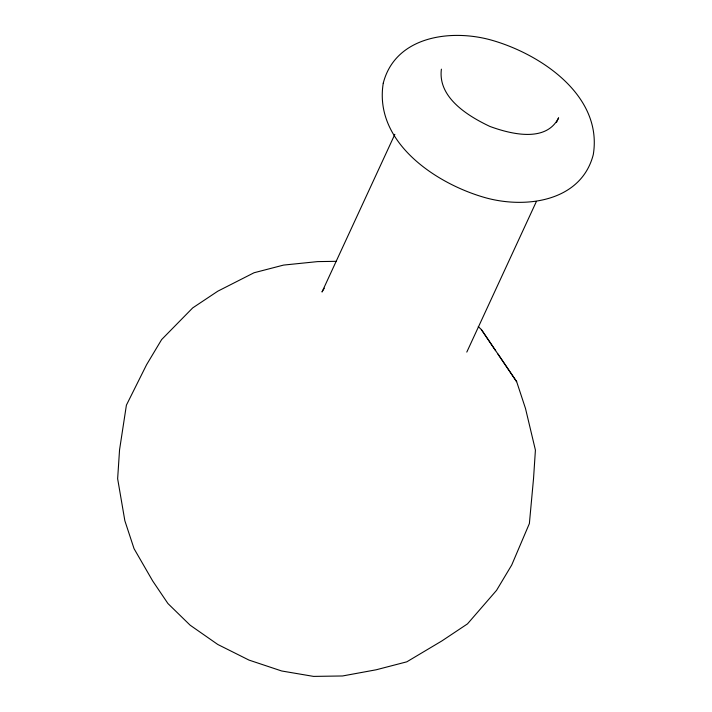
<?xml version="1.0" encoding="UTF-8"?>
<svg xmlns="http://www.w3.org/2000/svg" width="712" height="712" viewBox="0 0 712 712"><rect width="100%" height="100%" fill="white"/><g stroke="black" fill="none" stroke-linecap="round" stroke-linejoin="round"><path stroke-width="1.07" d="M441.395 69.162C437.658 97.526 467.873 116.011 489.909 126.442C510.762 134.07 546.122 142.97 558.617 117.8L556.41 122.562M394.857 134.319L321.993 292.009L324.272 288.2M466.796 352.093L536.412 201.434M336.037 261.331L317.579 261.607L283.572 265.087L254.059 272.749L217.801 291.19L192.703 307.904L161.642 339.562L146.583 364.713L126.398 405.164L119.554 449.806L117.64 478.731L124.858 520.757L134.043 548.649L152.724 581.019L167.934 603.536L190.122 625.181L217.774 644.467L249.004 660.095L281.676 670.98L313.574 676.4L342.525 675.973L376.176 669.787L406.819 661.822L441.867 640.942L467.481 623.881L496.549 590.355L511.714 565.034L529.381 523.543L533.546 478.428L535.415 450.1L525.518 408.555L516.672 381.703L497.991 354.051M478.259 326.541L481.348 329.549L516.672 381.703M481.348 329.549L495.614 350.678M383.261 83.144C373.515 142.516 436.803 184.337 486.207 197.936C526.426 208.856 581.268 201.336 593.283 154.611C603.028 95.239 539.74 53.418 490.337 39.819C450.118 28.898 395.276 36.428 383.261 83.144"/></g></svg>
